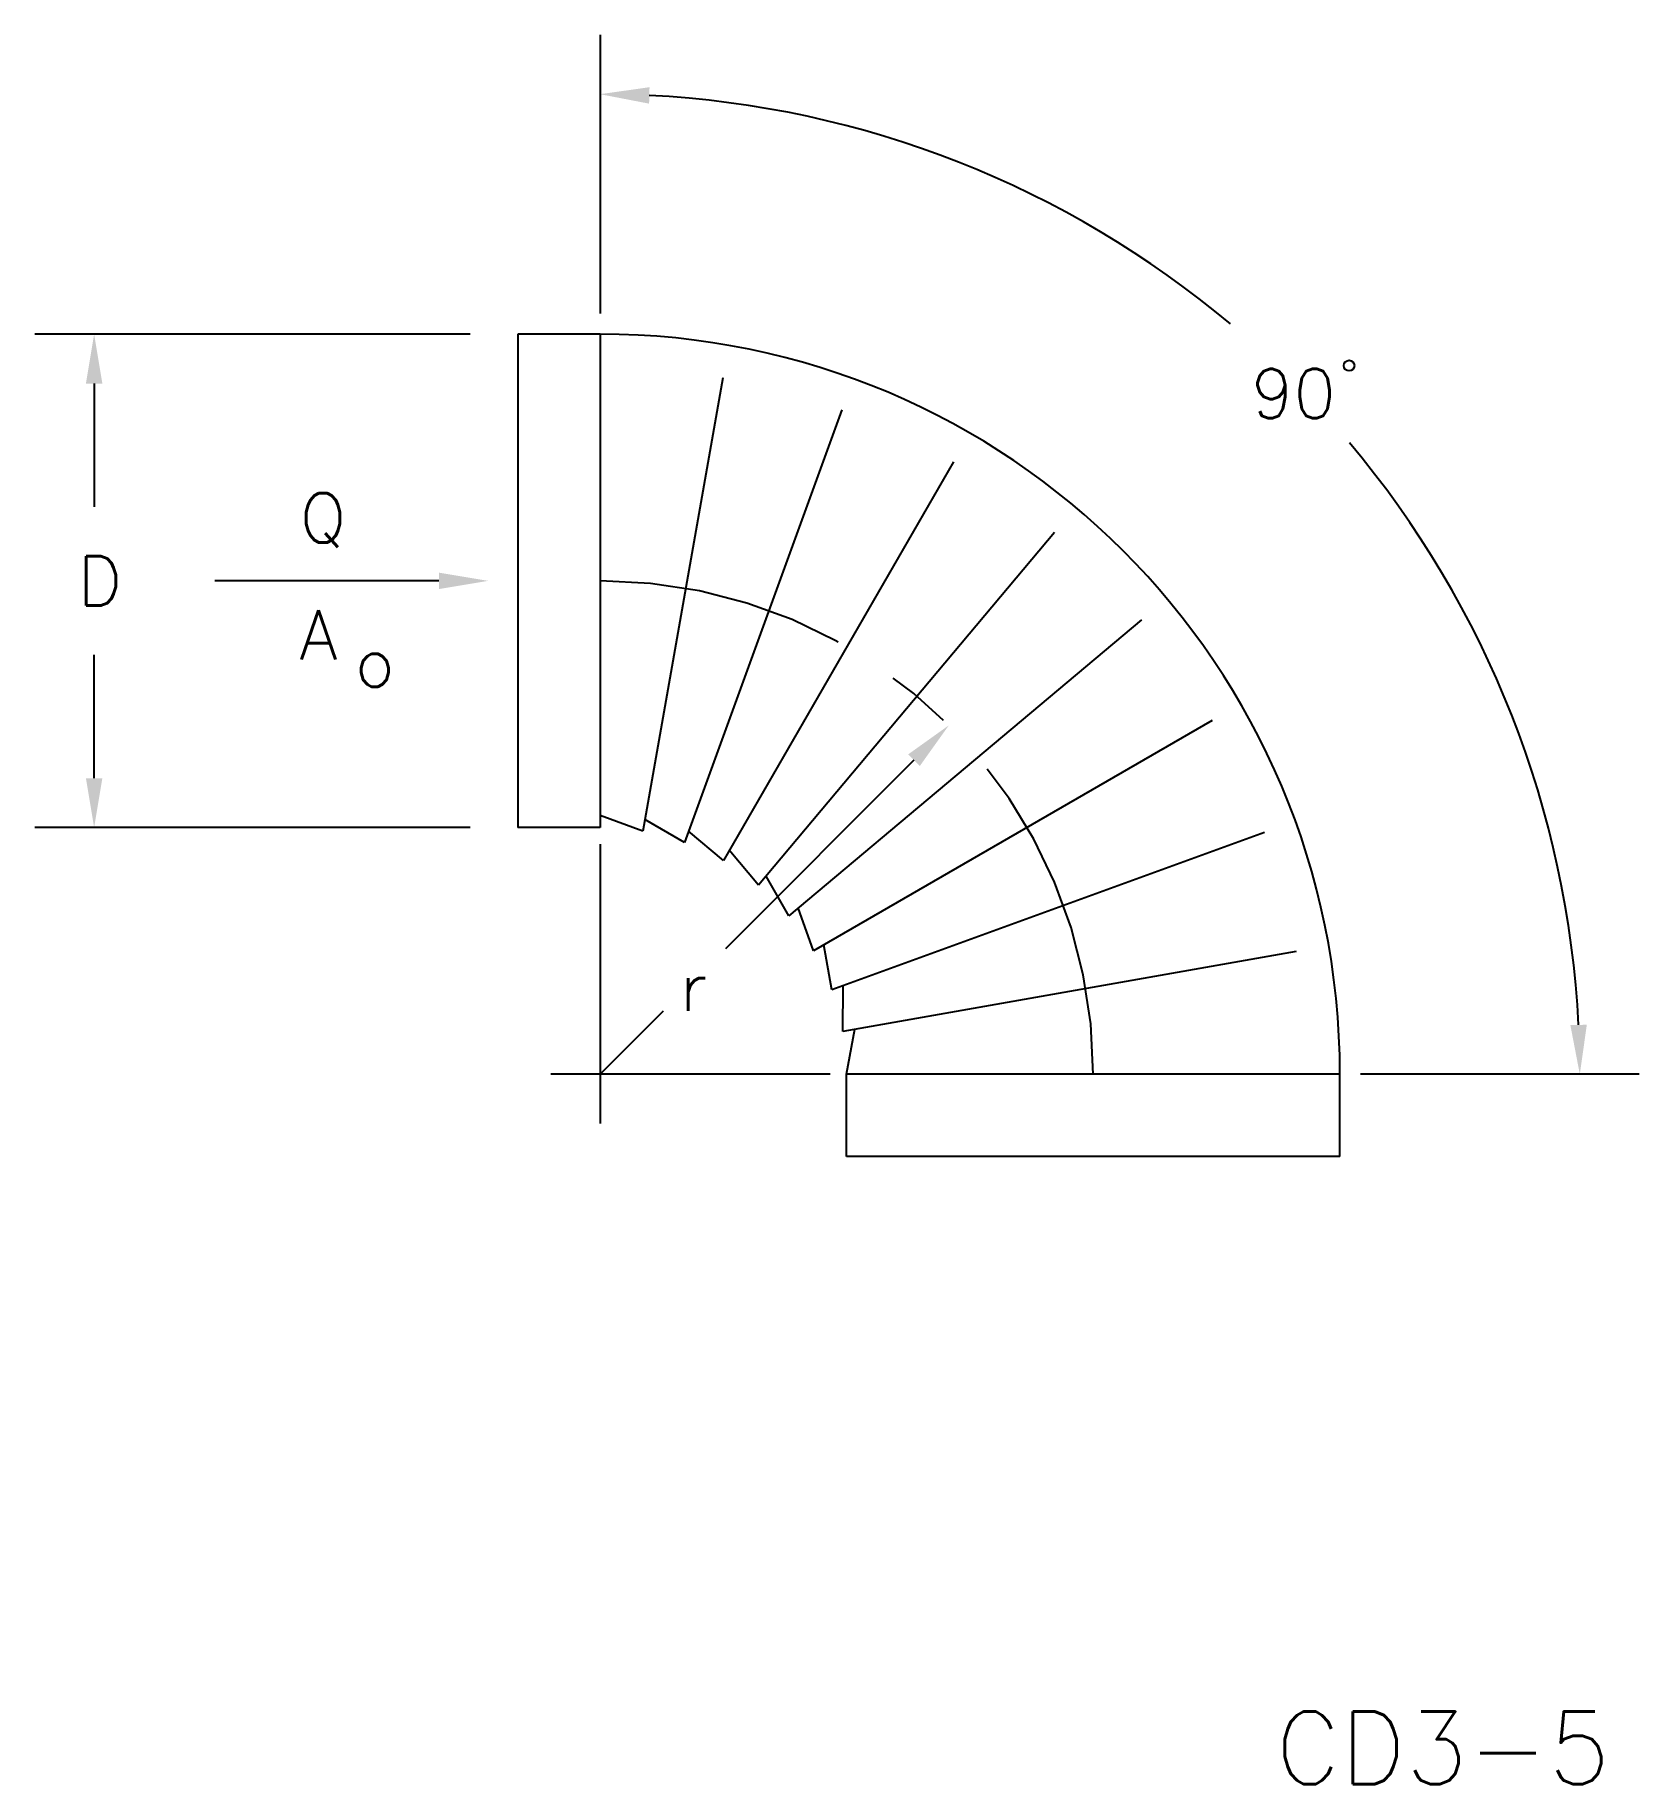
# Model space of a CAD drawing. Extents: x 2.71 to 7.59, y 0.89 to 6.21.
import ezdxf
from ezdxf.enums import TextEntityAlignment as Align

# ---------------------------------------------------------------- set-up
doc = ezdxf.new("R2010")
doc.units = 0
doc.header["$LTSCALE"] = 0.8
doc.header["$MEASUREMENT"] = 0
doc.linetypes.add('CENTER', pattern=[2, 1.25, -0.25, 0.25, -0.25])
doc.layers.get('0').update_dxf_attribs({"linetype": 'CONTINUOUS'})
doc.layers.add('CENTER', color=7, linetype='CENTER')
doc.layers.add('NUMBER', color=7, linetype='CONTINUOUS')
doc.styles.add('ROMANS', font='romans')

msp = doc.modelspace()

# ---------------------------------------------------------------- linework, layer by layer
for p, q in [((4.0333, 5.3009), (2.7097, 5.3009)), ((4.428, 5.3009), (4.178, 5.3009)), ((4.178, 5.3009), (4.178, 3.8009)), ((4.428, 5.3009), (4.428, 3.8009)), ((4.8013, 5.1683), (4.5582, 3.7895)), ((2.8897, 5.1509), (2.8897, 4.7759)), ((5.1633, 5.0713), (4.6845, 3.7557)), ((5.503, 4.9129), (4.803, 3.7004)), ((5.81, 4.6979), (4.9101, 3.6254)), ((3.372, 4.5509), (3.2564, 4.5509)), ((3.9381, 4.5509), (3.372, 4.5509)), ((6.075, 4.4329), (5.0025, 3.533)), ((2.8897, 3.9509), (2.8897, 4.3259)), ((6.2899, 4.1259), (5.0775, 3.4259)), ((5.3826, 4.0055), (4.8094, 3.4324)), ((4.5582, 3.7895), (4.428, 3.8373)), ((4.0333, 3.8009), (2.7097, 3.8009)), ((4.428, 3.8009), (4.178, 3.8009)), ((4.6845, 3.7557), (4.5645, 3.8253)), ((4.803, 3.7004), (4.6969, 3.7898)), ((6.4483, 3.7863), (5.1328, 3.3074)), ((4.9101, 3.6254), (4.8212, 3.7319)), ((5.0025, 3.533), (4.9334, 3.6533)), ((5.0775, 3.4259), (5.0304, 3.5564)), ((5.1328, 3.3074), (5.109, 3.4441)), ((6.5453, 3.4243), (5.1666, 3.1812)), ((5.1666, 3.1812), (5.1669, 3.3199)), ((4.6201, 3.2431), (4.428, 3.0509)), ((5.178, 3.0509), (5.2024, 3.1875)), ((6.678, 3.0509), (5.178, 3.0509)), ((5.178, 2.8009), (5.178, 3.0509)), ((6.678, 2.8009), (6.678, 3.0509)), ((6.678, 2.8009), (5.178, 2.8009))]:
    msp.add_line(p, q)
msp.add_circle((6.7058, 5.2053), 0.0161)
for radius, start, end in [(2.9796, 49.9625, 87.1153), (2.25, 0, 90), (2.9796, 2.8847, 40.1103)]:
    msp.add_arc((4.428, 3.0509), radius, start, end)
for points in [[(4.5773, 6.0017), (4.5786, 6.0517), (4.428, 6.0305)], [(2.9147, 5.1509), (2.8647, 5.1509), (2.8897, 5.3009)], [(3.9381, 4.5759), (3.9381, 4.5259), (4.0881, 4.5509)], [(5.4003, 3.9878), (5.3649, 4.0232), (5.4886, 4.1116)], [(2.9147, 3.9509), (2.8647, 3.9509), (2.8897, 3.8009)], [(7.3788, 3.2002), (7.4288, 3.2015), (7.4075, 3.0509)]]:
    msp.add_solid(points)
at = {"layer": 'CENTER'}
for p, q in [((4.428, 6.2105), (4.428, 5.3634)), ((4.428, 3.7509), (4.428, 2.9009)), ((5.128, 3.0509), (4.278, 3.0509)), ((7.5875, 3.0509), (6.7405, 3.0509))]:
    msp.add_line(p, q, dxfattribs=at)
msp.add_arc((4.428, 3.0509), 1.5, 0, 90, dxfattribs=at)

# ---------------------------------------------------------------- texts
at = {"style": 'ROMANS'}
for s, p in [('90', (6.4083, 5.0458)), ('Q', (3.515, 4.6674)), ('D', (2.8397, 4.4759)), ('A', (3.5139, 4.3114)), ('o', (3.6819, 4.2291))]:
    msp.add_text(s, height=0.15, dxfattribs=at).set_placement(p)
msp.add_text('r', height=0.15, dxfattribs=at).set_placement((4.7124, 3.3183), align=Align.MIDDLE)
at = {"layer": 'NUMBER', "style": 'ROMANS'}
msp.add_text('CD3-5', height=0.22, dxfattribs=at).set_placement((6.482, 0.8931))

doc.saveas('drawing.dxf')
